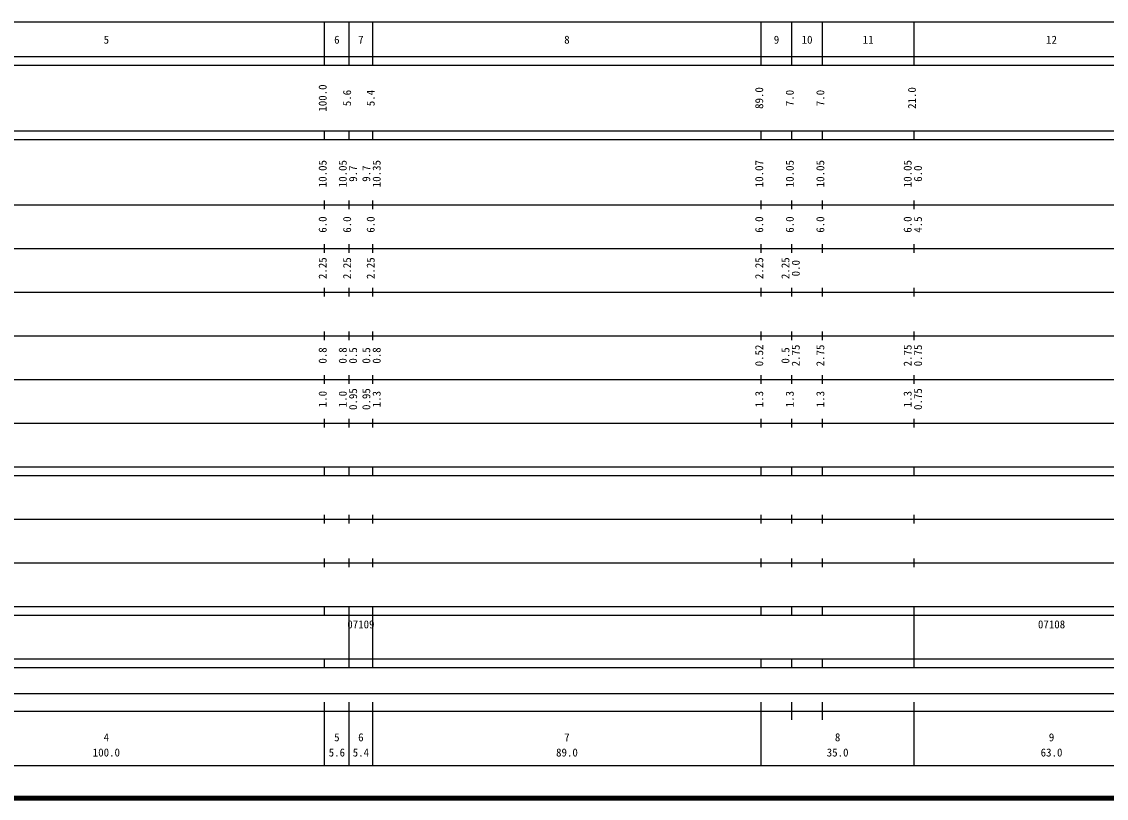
# Model space of a CAD drawing. Units: millimetres on the paper, enlarged 1000 times. Extents: x 40000 to 680000, y 20000 to 380000.
# Drawn here: x 198604 to 447045, y 20000 to 198000 of the extents above; entities that cross this region are included whole.
import ezdxf
from ezdxf.enums import TextEntityAlignment as Align

# ---------------------------------------------------------------- set-up
doc = ezdxf.new("R2010")
doc.units = ezdxf.units.MM
doc.header["$LTSCALE"] = 1000
doc.layers.add('M-TTL', color=2, linetype='Continuous', lineweight=140)
doc.layers.add('M-TTL-BAND', color=7, linetype='Continuous', lineweight=25)
doc.styles.add('ＭＳ ゴシック', font='')
doc.styles.get('ＭＳ ゴシック').set_extended_font_data('MS Gothic')

msp = doc.modelspace()

# ---------------------------------------------------------------- linework, layer by layer
at = {"layer": 'M-TTL'}
msp.add_line((40000, 20000), (680000, 20000), dxfattribs=at)
at = {"layer": 'M-TTL-BAND'}
for p, q in [((68000, 198000), (579000, 198000)), ((268000, 188000), (268000, 198000)), ((273600, 188000), (273600, 198000)), ((279000, 188000), (279000, 198000)), ((368000, 188000), (368000, 198000)), ((375000, 188000), (375000, 198000)), ((382000, 188000), (382000, 198000)), ((403000, 188000), (403000, 198000)), ((40000, 190000), (579000, 190000)), ((40000, 188000), (579000, 188000)), ((40000, 173000), (579000, 173000)), ((268000, 171000), (268000, 173000)), ((273600, 171000), (273600, 173000)), ((279000, 171000), (279000, 173000)), ((368000, 171000), (368000, 173000)), ((375000, 171000), (375000, 173000)), ((382000, 171000), (382000, 173000)), ((403000, 171000), (403000, 173000)), ((40000, 171000), (579000, 171000)), ((268000, 155000), (268000, 157000)), ((273600, 155000), (273600, 157000)), ((279000, 155000), (279000, 157000)), ((368000, 155000), (368000, 157000)), ((375000, 155000), (375000, 157000)), ((382000, 155000), (382000, 157000)), ((403000, 155000), (403000, 157000)), ((40000, 156000), (579000, 156000)), ((268000, 145000), (268000, 147000)), ((273600, 145000), (273600, 147000)), ((279000, 145000), (279000, 147000)), ((368000, 145000), (368000, 147000)), ((375000, 145000), (375000, 147000)), ((382000, 145000), (382000, 147000)), ((403000, 145000), (403000, 147000)), ((46000, 146000), (579000, 146000)), ((268000, 135000), (268000, 137000)), ((273600, 135000), (273600, 137000)), ((279000, 135000), (279000, 137000)), ((368000, 135000), (368000, 137000)), ((375000, 135000), (375000, 137000)), ((382000, 135000), (382000, 137000)), ((403000, 135000), (403000, 137000)), ((52000, 136000), (579000, 136000)), ((268000, 125000), (268000, 127000)), ((273600, 125000), (273600, 127000)), ((279000, 125000), (279000, 127000)), ((368000, 125000), (368000, 127000)), ((375000, 125000), (375000, 127000)), ((382000, 125000), (382000, 127000)), ((403000, 125000), (403000, 127000)), ((46000, 126000), (579000, 126000)), ((268000, 115000), (268000, 117000)), ((273600, 115000), (273600, 117000)), ((279000, 115000), (279000, 117000)), ((368000, 115000), (368000, 117000)), ((375000, 115000), (375000, 117000)), ((382000, 115000), (382000, 117000)), ((403000, 115000), (403000, 117000)), ((52000, 116000), (579000, 116000)), ((268000, 105000), (268000, 107000)), ((273600, 105000), (273600, 107000)), ((279000, 105000), (279000, 107000)), ((368000, 105000), (368000, 107000)), ((375000, 105000), (375000, 107000)), ((382000, 105000), (382000, 107000)), ((403000, 105000), (403000, 107000)), ((46000, 106000), (579000, 106000)), ((40000, 96000), (579000, 96000)), ((268000, 94000), (268000, 96000)), ((273600, 94000), (273600, 96000)), ((279000, 94000), (279000, 96000)), ((368000, 94000), (368000, 96000)), ((375000, 94000), (375000, 96000)), ((382000, 94000), (382000, 96000)), ((403000, 94000), (403000, 96000)), ((40000, 94000), (579000, 94000)), ((268000, 83000), (268000, 85000)), ((273600, 83000), (273600, 85000)), ((279000, 83000), (279000, 85000)), ((368000, 83000), (368000, 85000)), ((375000, 83000), (375000, 85000)), ((382000, 83000), (382000, 85000)), ((403000, 83000), (403000, 85000)), ((49000, 84000), (579000, 84000)), ((268000, 73000), (268000, 75000)), ((273600, 73000), (273600, 75000)), ((279000, 73000), (279000, 75000)), ((368000, 73000), (368000, 75000)), ((375000, 73000), (375000, 75000)), ((382000, 73000), (382000, 75000)), ((403000, 73000), (403000, 75000)), ((40000, 74000), (579000, 74000)), ((40000, 64000), (579000, 64000)), ((268000, 62000), (268000, 64000)), ((273600, 62000), (273600, 64000)), ((279000, 62000), (279000, 64000)), ((368000, 62000), (368000, 64000)), ((375000, 62000), (375000, 64000)), ((382000, 62000), (382000, 64000)), ((403000, 62000), (403000, 64000)), ((40000, 62000), (579000, 62000)), ((273600, 52000), (273600, 62000)), ((279000, 52000), (279000, 62000)), ((403000, 52000), (403000, 62000)), ((40000, 52000), (579000, 52000)), ((40000, 50000), (579000, 50000)), ((268000, 50000), (268000, 52000)), ((273600, 50000), (273600, 52000)), ((279000, 50000), (279000, 52000)), ((368000, 50000), (368000, 52000)), ((375000, 50000), (375000, 52000)), ((382000, 50000), (382000, 52000)), ((403000, 50000), (403000, 52000)), ((71000, 44000), (565000, 44000)), ((40000, 40000), (579000, 40000)), ((268000, 27500), (268000, 42000)), ((273600, 27500), (273600, 42000)), ((279000, 27500), (279000, 42000)), ((368000, 27500), (368000, 42000)), ((375000, 38000), (375000, 42000)), ((382000, 38000), (382000, 42000)), ((403000, 27500), (403000, 42000)), ((68000, 27500), (579000, 27500))]:
    msp.add_line(p, q, dxfattribs=at)

# ---------------------------------------------------------------- texts
at = {"layer": 'M-TTL-BAND', "style": 'ＭＳ ゴシック'}
for s, p in [('5', (218000, 192405)), ('6', (270800, 192405)), ('7', (276300, 192405)), ('8', (323500, 192405)), ('9', (371500, 192405)), ('10', (378500, 192405)), ('11', (392500, 192405)), ('12', (434500, 192405)), ('07109', (276300, 58405)), ('07108', (434500, 58405)), ('4', (218000, 32523)), ('5', (270800, 32523)), ('6', (276300, 32523)), ('7', (323500, 32523)), ('8', (385500, 32523)), ('9', (434500, 32523)), ('100.0', (218000, 29033)), ('5.6', (270800, 29033)), ('5.4', (276300, 29033)), ('89.0', (323500, 29033)), ('35.0', (385500, 29033)), ('63.0', (434500, 29033))]:
    msp.add_text(s, height=1833, dxfattribs=at).set_placement(p, align=Align.BOTTOM_CENTER)
for s, p in [('100.0', (269000, 180500)), ('5.6', (274600, 180500)), ('5.4', (280000, 180500)), ('89.0', (369000, 180500)), ('7.0', (376000, 180500)), ('7.0', (383000, 180500)), ('21.0', (404000, 180500)), ('10.05', (269000, 163174)), ('10.05', (273600, 163174)), ('9.7', (275970, 163174)), ('9.7', (279000, 163174)), ('10.35', (281370, 163174)), ('10.07', (369000, 163174)), ('10.05', (376000, 163174)), ('10.05', (383000, 163174)), ('10.05', (403000, 163174)), ('6.0', (405370, 163174)), ('6.0', (269000, 151500)), ('6.0', (274600, 151500)), ('6.0', (280000, 151500)), ('6.0', (369000, 151500)), ('6.0', (376000, 151500)), ('6.0', (383000, 151500)), ('6.0', (403000, 151500)), ('4.5', (405370, 151500)), ('2.25', (269000, 141500)), ('2.25', (274600, 141500)), ('2.25', (280000, 141500)), ('2.25', (369000, 141500)), ('2.25', (375000, 141500)), ('0.0', (377370, 141500)), ('0.8', (269000, 121500)), ('0.8', (273600, 121500)), ('0.5', (275970, 121500)), ('0.5', (279000, 121500)), ('0.8', (281370, 121500)), ('0.52', (369000, 121500)), ('0.5', (375000, 121500)), ('2.75', (377370, 121500)), ('2.75', (383000, 121500)), ('2.75', (403000, 121500)), ('0.75', (405370, 121500)), ('1.0', (269000, 111500)), ('1.0', (273600, 111500)), ('0.95', (275970, 111500)), ('0.95', (279000, 111500)), ('1.3', (281370, 111500)), ('1.3', (369000, 111500)), ('1.3', (376000, 111500)), ('1.3', (383000, 111500)), ('1.3', (403000, 111500)), ('0.75', (405370, 111500))]:
    msp.add_text(s, height=1833, rotation=90, dxfattribs=at).set_placement(p, align=Align.BOTTOM_CENTER)

doc.saveas('drawing.dxf')
